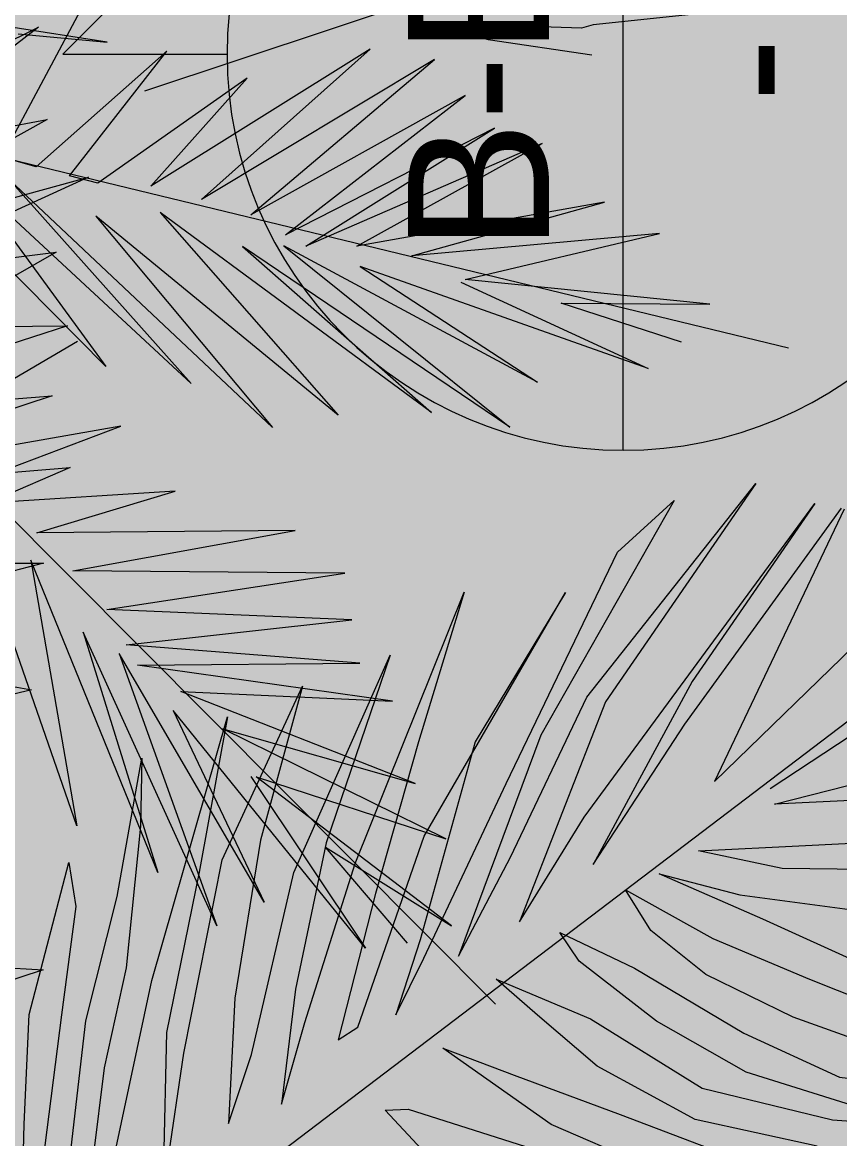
# Model space of a CAD drawing. Header units: metres. Extents: x 8 to 2416, y -346 to 476.
# Drawn here: x 74.569 to 75.729, y 106.655 to 108.24 of the extents above; entities that cross this region are included whole.
import ezdxf
from ezdxf.enums import TextEntityAlignment as Align

# ---------------------------------------------------------------- set-up
doc = ezdxf.new("R2010")
doc.units = ezdxf.units.M
doc.linetypes.add('0', pattern=[0])
doc.linetypes.add('CONTINU', pattern=[0])
doc.layers.get('0').update_dxf_attribs({"color": 250, "linetype": '0', "lineweight": 20})
for name, color, linetype, lineweight in [('A-ANNO-TEXT', 251, 'Continuous', 13), ('A-SECT-IDEN', 251, 'CONTINU', 9), ('ARBOLES', 86, 'Continuous', 0)]:
    doc.layers.add(name, color=color, linetype=linetype, lineweight=lineweight)
doc.layers.add('grama', color=7, linetype='Continuous', lineweight=0, true_color=0x698c45)
doc.styles.add('BOLD', font='timesbd.ttf', dxfattribs={"height": 0.45})
doc.styles.add('ESC50-2mm', font='arial.ttf', dxfattribs={"height": 0.1})

# ---------------------------------------------------------------- blocks, each defined once
blk = doc.blocks.new('A2')
at = {"layer": 'ARBOLES', "color": 87, "true_color": 0x4f6a34, "extrusion": (-5.08599e-09, -1.37735e-08, 1)}
for p, q in [((764.91, -124.86, 0), (756.39, -90.55, 0)), ((779.14, -96.12, 0), (779.3, -126.22, 0)), ((798.29, -127.18, 0), (788.18, -96.15, 0)), ((806.24, -128.92, 0), (795.77, -96.7, 0)), ((829.69, -126.64, 0), (814.19, -98.59, 0)), ((814.19, -98.59, 0), (823.13, -131.33, 0)), ((826.9, -98.63, 0), (840.16, -125.63, 0)), ((840.16, -125.63, 0), (820.73, -100.45, 0)), ((779.3, -126.22, 0), (774.02, -106.05, 0)), ((823.13, -131.33, 0), (811.96, -106.81, 0)), ((811.96, -106.81, 0), (814.62, -127.64, 0)), ((788.51, -109.35, 0), (790.17, -129.24, 0)), ((734.08, -110.36, 0), (733.09, -126.17, 0)), ((790.17, -129.24, 0), (784.05, -115.09, 0)), ((797.28, -114.5, 0), (798.29, -127.18, 0)), ((827.49, -114.97, 0), (829.69, -126.64, 0)), ((733.09, -126.17, 0), (729.61, -115.58, 0)), ((814.62, -127.64, 0), (808.52, -117, 0)), ((806.16, -120.02, 0), (806.24, -128.92, 0)), ((765.6, -121.05, 0), (764.91, -124.86, 0)), ((700.02, -123.6, 0), (715.57, -124.02, 0)), ((715.57, -124.02, 0), (728.01, -124.59, 0)), ((728.01, -124.59, 0), (745.27, -129.09, 0)), ((728, -128.25, 0), (710.21, -125.99, 0)), ((563.23, -210.17, 0), (646.2, -127.56, 0)), ((711.89, -129.24, 0), (727.32, -131.02, 0)), ((740.29, -129.86, 0), (728, -128.25, 0)), ((745.27, -129.09, 0), (740.29, -129.86, 0)), ((637.74, -243.42, 0), (665.32, -129.63, 0)), ((721.97, -133.09, 0), (711.88, -131.86, 0)), ((727.32, -131.02, 0), (741.44, -134.58, 0)), ((733.32, -135.6, 0), (721.97, -133.09, 0)), ((711.87, -134.22, 0), (731.89, -138.51, 0)), ((749.43, -137.22, 0), (733.32, -135.6, 0)), ((741.44, -134.58, 0), (757.13, -137.39, 0)), ((757.13, -137.39, 0), (749.43, -137.22, 0)), ((731.89, -138.51, 0), (761.85, -147.09, 0)), ((725.98, -140.17, 0), (707.14, -139.73, 0)), ((707.14, -139.73, 0), (723.62, -142.14, 0)), ((744.17, -143.89, 0), (725.98, -140.17, 0)), ((635.67, -165.89, 0), (660.16, -141.7, 0)), ((763.17, -219.99, 0), (703.47, -141.4, 0)), ((723.62, -142.14, 0), (745.59, -146.51, 0)), ((761.85, -147.09, 0), (744.17, -143.89, 0)), ((628.39, -145.4, 0), (638.55, -162.7, 0)), ((745.59, -146.51, 0), (765.33, -155.63, 0)), ((628.89, -167.63, 0), (625.45, -148.09, 0)), ((729.88, -147.92, 0), (715.64, -147.2, 0)), ((715.64, -147.2, 0), (723.48, -149.84, 0)), ((747.81, -150.86, 0), (729.88, -147.92, 0)), ((622.56, -150.81, 0), (628.89, -167.63, 0)), ((633.75, -175.6, 0), (657.5, -149.95, 0)), ((657.5, -149.95, 0), (635.67, -165.89, 0)), ((723.48, -149.84, 0), (744.14, -154.62, 0)), ((765.33, -155.63, 0), (747.81, -150.86, 0)), ((583.48, -162.6, 0), (617.11, -150.94, 0)), ((621.52, -173.78, 0), (620.18, -153.11, 0)), ((730.9, -154.84, 0), (717.82, -153.23, 0)), ((717.82, -153.23, 0), (727.12, -155.87, 0)), ((658.36, -157.98, 0), (659.45, -154.15, 0)), ((659.45, -154.15, 0), (677.16, -163.59, 0)), ((744.14, -154.62, 0), (768.85, -165.58, 0)), ((628.73, -184.82, 0), (656.87, -154.98, 0)), ((656.87, -154.98, 0), (633.75, -175.6, 0)), ((672.51, -166.05, 0), (674.23, -154.91, 0)), ((673.44, -155.96, 0), (672.51, -166.05, 0)), ((727.12, -155.87, 0), (745.16, -161.58, 0)), ((747.53, -158.3, 0), (730.9, -154.84, 0)), ((578.2, -171.81, 0), (613.66, -157.4, 0)), ((613.66, -157.4, 0), (583.48, -162.6, 0)), ((617.04, -187.42, 0), (616.76, -158.07, 0)), ((616.76, -158.07, 0), (621.52, -173.78, 0)), ((671.5, -172.84, 0), (658.36, -157.98, 0)), ((768.85, -165.58, 0), (747.53, -158.3, 0)), ((741.75, -163.92, 0), (725.13, -159.68, 0)), ((725.13, -159.68, 0), (726.58, -161.89, 0)), ((612.19, -193.06, 0), (612.46, -162.16, 0)), ((612.46, -162.16, 0), (617.04, -187.42, 0)), ((656.49, -165.01, 0), (657.31, -161.8, 0)), ((657.31, -161.8, 0), (671.5, -172.84, 0)), ((726.58, -161.89, 0), (748.28, -169.44, 0)), ((745.16, -161.58, 0), (776, -173.98, 0)), ((572.12, -178.5, 0), (605.49, -163.35, 0)), ((605.49, -163.35, 0), (578.2, -171.81, 0)), ((652.73, -164.76, 0), (628.73, -184.82, 0)), ((630.15, -192.28, 0), (652.73, -164.76, 0)), ((759.01, -168.8, 0), (741.75, -163.92, 0)), ((606.9, -193.86, 0), (608.05, -166.02, 0)), ((608.05, -166.02, 0), (612.19, -193.06, 0)), ((668.43, -181.94, 0), (656.49, -165.01, 0)), ((712.69, -169.17, 0), (717.15, -165, 0)), ((717.15, -165, 0), (717.25, -167.62, 0)), ((736.5, -168.99, 0), (727.99, -166.23, 0)), ((727.99, -166.23, 0), (734.41, -169.39, 0)), ((603.08, -167.41, 0), (572.12, -178.5, 0)), ((574.82, -183.87, 0), (603.08, -167.41, 0)), ((601.98, -194.77, 0), (604.05, -168.23, 0)), ((604.05, -168.23, 0), (606.9, -193.86, 0)), ((717.25, -167.62, 0), (713.02, -180.95, 0)), ((597.66, -198.46, 0), (601.76, -169.5, 0)), ((601.76, -169.5, 0), (601.98, -194.77, 0)), ((734.41, -169.39, 0), (754.26, -178.73, 0)), ((758.99, -175.23, 0), (736.5, -168.99, 0)), ((748.28, -169.44, 0), (775.96, -185.49, 0)), ((776, -173.98, 0), (759.01, -168.8, 0)), ((671.73, -195.91, 0), (656.16, -171.03, 0)), ((656.16, -171.03, 0), (668.43, -181.94, 0)), ((686.88, -230.17, 0), (666.93, -170.29, 0)), ((653.17, -172.08, 0), (630.15, -192.28, 0)), ((630.45, -202.89, 0), (653.17, -172.08, 0)), ((715.52, -183.84, 0), (724.19, -171.57, 0)), ((724.19, -171.57, 0), (721.14, -179.67, 0)), ((569.6, -195.38, 0), (596.58, -173.56, 0)), ((596.58, -173.56, 0), (574.82, -183.87, 0)), ((759.75, -182.67, 0), (734.66, -173.32, 0)), ((734.66, -173.32, 0), (745.89, -179.23, 0)), ((588.29, -201.05, 0), (598.74, -174.43, 0)), ((598.74, -174.43, 0), (597.66, -198.46, 0)), ((775.96, -185.49, 0), (758.99, -175.23, 0)), ((670.55, -203.25, 0), (654.63, -176.76, 0)), ((654.63, -176.76, 0), (671.73, -195.91, 0)), ((732.02, -177.61, 0), (727.54, -188.32, 0)), ((727.93, -182.31, 0), (732.02, -177.61, 0)), ((754.26, -178.73, 0), (780.54, -191.38, 0)), ((582, -204.52, 0), (594.51, -179.19, 0)), ((594.51, -179.19, 0), (588.29, -201.05, 0)), ((721.14, -179.67, 0), (716.65, -191.69, 0)), ((745.89, -179.23, 0), (764.07, -187.92, 0)), ((763.54, -190.01, 0), (738.56, -180.25, 0)), ((738.56, -180.25, 0), (750.42, -187.62, 0)), ((589.08, -182.38, 0), (569.6, -195.38, 0)), ((628.77, -211.77, 0), (649.31, -181.42, 0)), ((649.31, -181.42, 0), (630.45, -202.89, 0)), ((666.45, -206.7, 0), (652.89, -182.36, 0)), ((652.89, -182.36, 0), (670.55, -203.25, 0)), ((722.15, -189.09, 0), (727.93, -182.31, 0)), ((572.15, -205.18, 0), (589.07, -182.97, 0)), ((589.07, -182.97, 0), (582, -204.52, 0)), ((711.03, -194.29, 0), (715.52, -183.84, 0)), ((786.39, -197.83, 0), (759.75, -182.67, 0)), ((737.35, -184.84, 0), (733.28, -193.32, 0)), ((734.09, -187.04, 0), (737.35, -184.84, 0)), ((649.38, -186.14, 0), (628.77, -211.77, 0)), ((633.88, -214.94, 0), (649.38, -186.14, 0)), ((662.73, -210.04, 0), (650.63, -186.33, 0)), ((650.63, -186.33, 0), (666.45, -206.7, 0)), ((727.25, -195.8, 0), (734.09, -187.04, 0)), ((750.42, -187.62, 0), (786.07, -213.79, 0)), ((660.98, -215.44, 0), (649.34, -188.61, 0)), ((649.34, -188.61, 0), (662.73, -210.04, 0)), ((727.54, -188.32, 0), (719.65, -201.01, 0)), ((765.86, -199.85, 0), (745.07, -188.64, 0)), ((745.07, -188.64, 0), (761, -199.05, 0)), ((764.07, -187.92, 0), (788.34, -207.11, 0)), ((716.1, -200.21, 0), (722.15, -189.09, 0)), ((788.34, -207.11, 0), (763.54, -190.01, 0)), ((570.16, -200.17, 0), (581.08, -190.86, 0)), ((581.08, -190.86, 0), (572.15, -205.18, 0)), ((780.54, -191.38, 0), (786.39, -197.83, 0)), ((716.65, -191.69, 0), (712.84, -201.77, 0)), ((742.18, -192.3, 0), (736.65, -202.22, 0)), ((737.57, -195.16, 0), (742.18, -192.3, 0)), ((733.28, -193.32, 0), (725.91, -205.74, 0)), ((647.04, -194.78, 0), (633.88, -214.94, 0)), ((635.44, -227.48, 0), (647.04, -194.78, 0)), ((654.34, -222.55, 0), (649.34, -194.4, 0)), ((649.34, -194.4, 0), (660.98, -215.44, 0)), ((732.58, -201.43, 0), (737.57, -195.16, 0)), ((721.46, -205.99, 0), (727.25, -195.8, 0)), ((738.84, -207.88, 0), (744, -196.12, 0)), ((744, -196.12, 0), (741.62, -205.27, 0)), ((761, -199.05, 0), (785.54, -216.82, 0)), ((713.06, -214.07, 0), (716.1, -200.21, 0)), ((786.07, -213.79, 0), (765.86, -199.85, 0)), ((650.79, -228.8, 0), (648.23, -200.66, 0)), ((648.23, -200.66, 0), (654.34, -222.55, 0)), ((719.65, -201.01, 0), (716.05, -215.8, 0)), ((727.73, -211.35, 0), (732.58, -201.43, 0)), ((744.59, -210.1, 0), (746.6, -200.57, 0)), ((746.6, -200.57, 0), (747.2, -212.73, 0)), ((674.67, -202.66, 0), (672.82, -209.34, 0)), ((674.09, -219.93, 0), (674.67, -202.66, 0)), ((736.65, -202.22, 0), (732.02, -213.2, 0)), ((785.41, -217.12, 0), (754.47, -202.4, 0)), ((754.47, -202.4, 0), (775.32, -223.83, 0)), ((741.62, -205.27, 0), (739.58, -220.44, 0)), ((645.26, -206.22, 0), (635.44, -227.48, 0)), ((717.5, -218.68, 0), (721.46, -205.99, 0)), ((725.91, -205.74, 0), (720.9, -216.6, 0)), ((642.74, -234.51, 0), (645.56, -206.73, 0)), ((645.56, -206.73, 0), (650.79, -228.8, 0)), ((733.45, -219.78, 0), (738.84, -207.88, 0)), ((761.19, -220.14, 0), (753.64, -208.71, 0)), ((672.82, -209.34, 0), (671.06, -221.11, 0)), ((744.43, -223.48, 0), (744.59, -210.1, 0)), ((752.55, -222.73, 0), (751.92, -209.23, 0)), ((751.92, -209.23, 0), (755.17, -222.06, 0)), ((722.18, -226.81, 0), (727.73, -211.35, 0)), ((747.2, -212.73, 0), (748.08, -229.89, 0)), ((732.02, -213.2, 0), (728.32, -222.5, 0)), ((716.05, -215.8, 0), (714.83, -234.23, 0)), ((720.9, -216.6, 0), (719.4, -229.27, 0)), ((638.42, -231.27, 0), (642.87, -217.63, 0)), ((642.87, -217.63, 0), (642.74, -234.51, 0)), ((674.46, -221.24, 0), (674.09, -219.93, 0)), ((675.87, -234.59, 0), (674.46, -221.24, 0))]:
    blk.add_line(p, q, dxfattribs=at)
blk = doc.blocks.new('SEC-TAG-LEFT')
at = {"layer": 'A-SECT-IDEN'}
h = blk.add_hatch(color=256, dxfattribs=at)
h.paths.add_polyline_path([(0, 0.11314), (-0.05657, 0.05657, -0.198912), (0, 0.08)])
h.paths.add_polyline_path([(0, -0.11314), (0, -0.08, -0.198912), (-0.05657, -0.05657)])
blk.add_hatch(color=256, dxfattribs=at).paths.add_polyline_path([(-0.05657, 0.05657), (-0.11314, 0), (-0.05657, -0.05657, -0.414214)])
for p, q in [((-0.11314, 0), (0, 0.11314)), ((0, 0.11314), (0, 0.08)), ((-0.11314, 0), (0, -0.11314)), ((0.08, 0), (-0.08, 0)), ((0, -0.08), (0, -0.11314))]:
    blk.add_line(p, q, dxfattribs=at)
blk.add_circle((0, 0), 0.08, dxfattribs=at)
at = {"layer": 'A-SECT-IDEN', "color": 122, "style": 'BOLD'}
for tag, p in [('REF.#', (0.00006, 0.01499)), ('SHT.#', (0.00319, -0.03993))]:
    blk.add_attdef(tag, text='', height=0.025, dxfattribs=at).set_placement(p, align=Align.CENTER)
blk = doc.blocks.new('A$Ce2e88e26')
at = {"layer": 'grama', "transparency": 33554503}
h = blk.add_hatch(color=256, dxfattribs=at)
h.dxf.hatch_style = 1
edge = h.paths.add_edge_path()
edge.add_line((60.4136, 33.0259), (0.6652, 33.0162))
edge.add_line((0.6652, 33.0162), (0.643, 32.0162))
edge.add_line((0.643, 32.0162), (16.9553, 32.0188))
edge.add_arc((16.9554, 31.4188), 0.6, 0.0092, 90.0092, ccw=False)
edge.add_line((17.5554, 31.4189), (17.5558, 29.0189))
edge.add_arc((16.9558, 29.0188), 0.6, -89.9908, 0.0092, ccw=False)
edge.add_line((16.9559, 28.4188), (15.6559, 28.4186))
edge.add_arc((15.656, 28.1186), 0.3, 90.0092, 180.0139)
edge.add_line((15.356, 28.1186), (15.356, 28.0173))
edge.add_line((15.356, 28.0173), (31.956, 28.0173))
edge.add_line((31.956, 28.0173), (31.956, 28.3173))
edge.add_line((31.956, 28.3173), (41.806, 28.3173))
edge.add_line((41.806, 28.3173), (41.806, 22.5173))
edge.add_line((41.806, 22.5173), (42.806, 22.5173))
edge.add_line((42.806, 22.5173), (42.806, 28.3242))
edge.add_line((42.806, 28.3242), (50.3678, 28.3242))
edge.add_line((50.3678, 28.3242), (50.3678, 22.8173))
edge.add_line((50.3678, 22.8173), (50.9678, 22.8173))
edge.add_line((50.9678, 22.8173), (50.9678, 13.231))
edge.add_line((50.9678, 13.231), (50.3678, 13.2297))
edge.add_line((50.3678, 13.2297), (50.3678, 7.7214))
edge.add_line((50.3678, 7.7214), (42.806, 7.7242))
edge.add_line((42.806, 7.7242), (42.806, 13.5282))
edge.add_line((42.806, 13.5282), (41.806, 13.5282))
edge.add_line((41.806, 13.5282), (41.806, 7.8282))
edge.add_line((41.806, 7.8282), (31.956, 7.8282))
edge.add_line((31.956, 7.8282), (31.956, 8.0282))
edge.add_line((31.956, 8.0282), (7.556, 8.0282))
edge.add_line((7.556, 8.0282), (7.556, 14.4282))
edge.add_line((7.556, 14.4282), (6.4271, 14.4282))
edge.add_line((6.4271, 14.4282), (6.4271, 15.3282))
edge.add_line((6.4271, 15.3282), (6.0271, 15.3282))
edge.add_line((6.0271, 15.3282), (6.0271, 20.7173))
edge.add_line((6.0271, 20.7173), (6.4271, 20.7173))
edge.add_line((6.4271, 20.7173), (6.4271, 21.6173))
edge.add_line((6.4271, 21.6173), (7.556, 21.6173))
edge.add_line((7.556, 21.6173), (7.556, 28.0173))
edge.add_line((7.556, 28.0173), (7.756, 28.0173))
edge.add_line((7.756, 28.0173), (7.756, 28.1174))
edge.add_arc((7.456, 28.1173), 0.3, 0.0092, 90.0092)
edge.add_line((7.4559, 28.4173), (4.7678, 28.4169))
edge.add_arc((4.768, 27.6169), 0.8, 90.0092, 198.7971)
edge.add_arc((-23.4191, 18.0228), 28.9752, -26.20209, 18.79711, ccw=False)
edge.add_arc((0.7841, 6.1122), 2, 270, 333.7979, ccw=False)
edge.add_line((0.7841, 4.1122), (0.0241, 4.1122))
edge.add_line((0.0241, 4.1122), (0, 3.0269))
edge.add_line((0, 3.0269), (59.9095, 3.0267))
edge.add_line((59.9095, 3.0267), (60.4136, 33.0259))
at = {"layer": 'A-SECT-IDEN', "extrusion": (4.93408e-08, 2.64441e-07, 1)}
ref = blk.add_blockref('SEC-TAG-LEFT', (20.3239, 30.9649, 0), dxfattribs=dict(at, xscale=-7.031250000000041, yscale=7.031250000000041, zscale=7.03125000000002, rotation=5.493879751128362e-06))
ref.add_attrib('REF.#', "B-B'", dxfattribs={"layer": 'A-ANNO-TEXT', "extrusion": (4.93408e-08, 2.64441e-07, 1), "height": 0.2, "rotation": 0, "style": 'ESC50-2mm'}).set_placement((20.3022, 31.0704, 0), align=Align.CENTER)
ref.add_attrib('SHT.#', '-', dxfattribs={"layer": 'A-ANNO-TEXT', "extrusion": (4.93408e-08, 2.64441e-07, 1), "height": 0.2, "rotation": 0, "style": 'ESC50-2mm'}).set_placement((20.3013, 30.6842, 0), align=Align.CENTER)
at = {"layer": 'ARBOLES', "xscale": 0.0125, "yscale": 0.0125, "zscale": 0.0125}
for p in [(11.9345, 33.7733, 0), (9.86, 33.3655, 0)]:
    blk.add_blockref('A2', p, dxfattribs=at)

msp = doc.modelspace()

# ---------------------------------------------------------------- block references
at = {"rotation": 90}
msp.add_blockref('A$Ce2e88e26', (106.387, 87.8708), dxfattribs=at)

doc.saveas('drawing.dxf')
